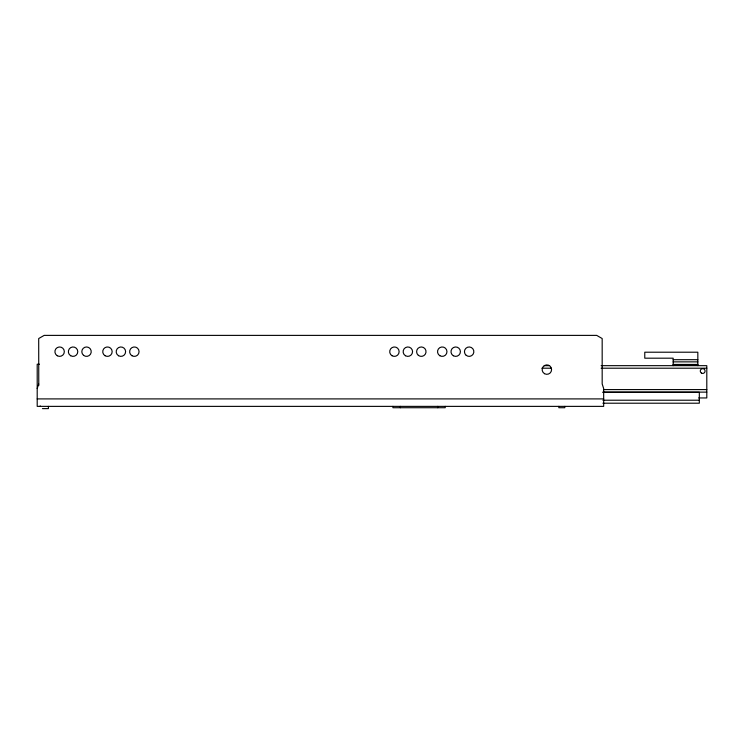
<?xml version="1.0" encoding="UTF-8"?>
<svg xmlns="http://www.w3.org/2000/svg" width="744" height="744" viewBox="0 0 744 744"><rect width="100%" height="100%" fill="white"/><g stroke="black" fill="none" stroke-linecap="round" stroke-linejoin="round"><path stroke-width="1.12" d="M37.2 388.545L38.697 383.96M673.171 359.687L697.835 359.687M673.171 361.863L697.835 361.863M39.441 364.207L37.2 364.207L37.2 406.373L603.672 406.373L603.672 388.545L602.175 383.941L602.175 338.539L596.707 335.386L44.166 335.386L38.697 338.539L38.772 385.569M673.171 364.439L697.835 364.439M673.171 364.913L697.835 364.913M544.236 365.667L548.877 365.667M601.133 365.667L706.8 365.667L706.8 397.947L698.672 397.947M541.911 368.206L551.202 368.206M601.133 368.206L706.8 368.206M603.458 389.586L706.8 389.586M602.993 392.125L706.8 392.125M602.891 392.274L699.323 392.274L699.323 403.211L602.891 403.211M37.2 398.905L603.672 398.905M602.891 400.216L699.323 400.216M42.427 408.614L48.407 408.614L48.407 406.373M697.835 365.667L697.835 352.21L644.769 352.21L644.769 358.19L673.171 358.19L673.171 365.667M564.808 406.373L564.808 407.721L558.828 407.721L558.828 406.373M445.238 406.373L445.238 407.721L392.925 407.721L392.925 406.373M437.76 406.373L437.76 407.721M400.402 406.373L400.402 407.721M40.185 405.889L40.185 406.373M453.347 355.753A4.706 4.706 0 0 0 460.406 351.67A4.706 4.706 0 0 0 453.347 347.597A4.706 4.706 0 0 0 453.347 355.753M466.19 355.334A4.706 4.706 0 0 0 473.798 352.405A4.706 4.706 0 0 0 467.464 347.281A4.706 4.706 0 0 0 466.19 355.334M392.069 355.753A4.706 4.706 0 0 0 399.128 351.67A4.706 4.706 0 0 0 392.069 347.597A4.706 4.706 0 0 0 392.069 355.753M131.995 355.753A4.706 4.706 0 0 0 139.063 351.67A4.706 4.706 0 0 0 131.995 347.597A4.706 4.706 0 0 0 131.995 355.753M105.09 355.753A4.706 4.706 0 0 0 112.158 351.67A4.706 4.706 0 0 0 105.09 347.597A4.706 4.706 0 0 0 105.09 355.753M118.547 355.753A4.706 4.706 0 0 0 125.606 351.67A4.706 4.706 0 0 0 118.547 347.597A4.706 4.706 0 0 0 118.547 355.753M83.561 355.334A4.706 4.706 0 0 0 91.177 352.405A4.706 4.706 0 0 0 84.835 347.281A4.706 4.706 0 0 0 83.561 355.334M70.717 355.753A4.706 4.706 0 0 0 77.776 351.67A4.706 4.706 0 0 0 70.717 347.597A4.706 4.706 0 0 0 70.717 355.753M57.269 355.753A4.706 4.706 0 0 0 64.328 351.67A4.706 4.706 0 0 0 57.269 347.597A4.706 4.706 0 0 0 57.269 355.753M418.361 355.334A4.706 4.706 0 0 0 425.977 352.405A4.706 4.706 0 0 0 419.635 347.281A4.706 4.706 0 0 0 418.361 355.334M405.517 355.753A4.706 4.706 0 0 0 412.576 351.67A4.706 4.706 0 0 0 405.517 347.597A4.706 4.706 0 0 0 405.517 355.753M439.89 355.753A4.706 4.706 0 0 0 446.958 351.67A4.706 4.706 0 0 0 439.89 347.597A4.706 4.706 0 0 0 439.89 355.753M544.515 373.683A4.706 4.706 0 0 0 551.583 369.61A4.706 4.706 0 0 0 544.515 365.527A4.706 4.706 0 0 0 544.515 373.683M701.49 373.116A2.39 2.39 0 0 0 705.08 371.042A2.39 2.39 0 0 0 701.49 368.968A2.39 2.39 0 0 0 701.49 373.116"/></g></svg>
